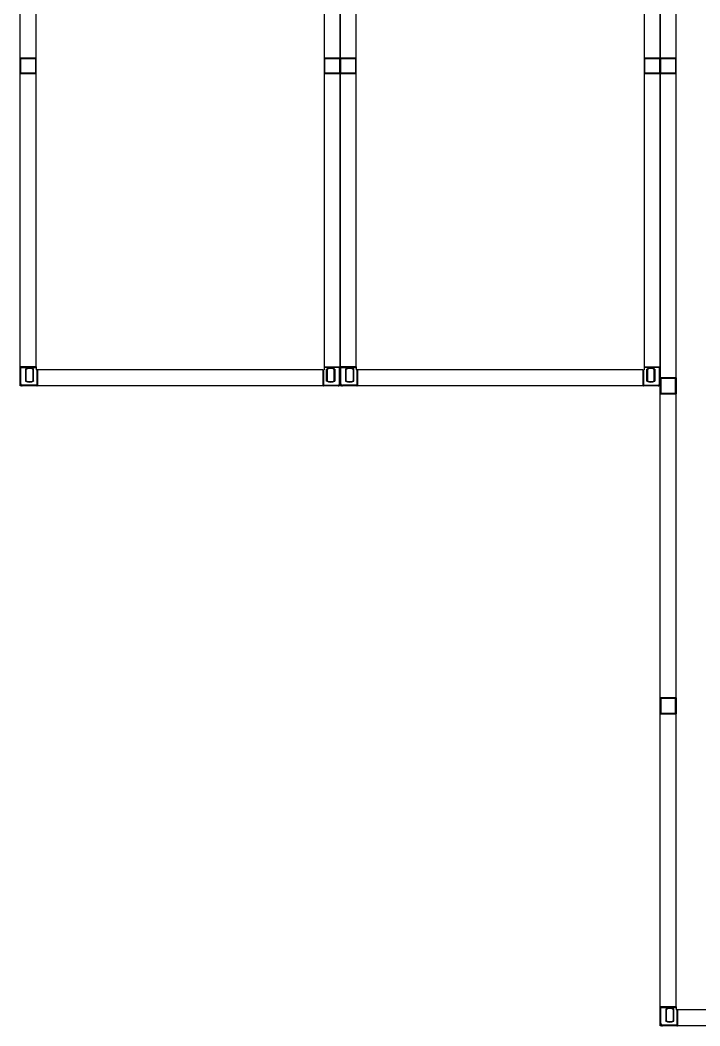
# Model space of a CAD drawing. Header units: millimetres. Extents: x -300 to 383236, y -195106 to -144646.
# Drawn here: x 377711 to 378093, y -151258 to -150692 of the extents above; entities that cross this region are included whole.
import ezdxf

# ---------------------------------------------------------------- set-up
doc = ezdxf.new("R2010")
doc.units = ezdxf.units.MM
doc.header["$LTSCALE"] = 60

# ---------------------------------------------------------------- blocks, each defined once
blk = doc.blocks.new('KEY PLAN_NEW')
at = {"color": 253}
for p, q in [((-1220.86, -1848.38), (-1220.86, -1495.5)), ((-1340.86, -1728.38), (-1340.86, -1615.5)), ((-1286.86, -1615.5), (-1286.86, -1728.38)), ((-1280.86, -1728.38), (-1280.86, -1615.5)), ((-1226.86, -1615.5), (-1226.86, -1728.38)), ((-1343.86, -1670.44), (-1340.86, -1670.44)), ((-1343.86, -1670.44), (-1343.86, -1673.44)), ((-1343.74, -1673.32), (-1343.74, -1670.56)), ((-1343.74, -1673.32), (-1343.74, -1670.56)), ((-1343.74, -1670.56), (-1340.98, -1670.56)), ((-1340.98, -1670.56), (-1340.98, -1673.32)), ((-1340.86, -1673.44), (-1340.86, -1670.44)), ((-1286.86, -1670.44), (-1283.86, -1670.44)), ((-1286.86, -1670.44), (-1286.86, -1673.44)), ((-1286.74, -1673.32), (-1286.74, -1670.56)), ((-1286.74, -1673.32), (-1286.74, -1670.56)), ((-1286.74, -1670.56), (-1283.98, -1670.56)), ((-1283.98, -1670.56), (-1283.98, -1673.32)), ((-1283.86, -1670.44), (-1283.86, -1673.44)), ((-1283.86, -1670.44), (-1280.86, -1670.44)), ((-1283.74, -1673.32), (-1283.74, -1670.56)), ((-1283.74, -1670.56), (-1280.98, -1670.56)), ((-1280.98, -1670.56), (-1280.98, -1673.32)), ((-1280.98, -1670.56), (-1280.98, -1673.32)), ((-1280.86, -1673.44), (-1280.86, -1670.44)), ((-1226.86, -1670.44), (-1226.86, -1673.44)), ((-1226.86, -1670.44), (-1223.86, -1670.44)), ((-1226.74, -1673.32), (-1226.74, -1670.56)), ((-1226.74, -1670.56), (-1223.98, -1670.56)), ((-1223.98, -1670.56), (-1223.98, -1673.32)), ((-1223.98, -1670.56), (-1223.98, -1673.32)), ((-1223.86, -1673.44), (-1223.86, -1670.44)), ((-1223.86, -1670.44), (-1223.86, -1673.44)), ((-1223.86, -1670.44), (-1220.86, -1670.44)), ((-1223.74, -1673.32), (-1223.74, -1670.56)), ((-1223.74, -1670.56), (-1220.98, -1670.56)), ((-1220.98, -1670.56), (-1220.98, -1673.32)), ((-1220.98, -1670.56), (-1220.98, -1673.32)), ((-1220.86, -1673.44), (-1220.86, -1670.44)), ((-1340.86, -1673.44), (-1343.86, -1673.44)), ((-1340.98, -1673.32), (-1343.74, -1673.32)), ((-1283.86, -1673.44), (-1286.86, -1673.44)), ((-1283.98, -1673.32), (-1286.74, -1673.32)), ((-1280.86, -1673.44), (-1283.86, -1673.44)), ((-1280.98, -1673.32), (-1283.74, -1673.32)), ((-1223.86, -1673.44), (-1226.86, -1673.44)), ((-1223.98, -1673.32), (-1226.74, -1673.32)), ((-1220.86, -1673.44), (-1223.86, -1673.44)), ((-1220.98, -1673.32), (-1223.74, -1673.32)), ((-1340.86, -1728.38), (-1340.86, -1728.94)), ((-1340.62, -1728.94), (-1340.86, -1728.94)), ((-1287.1, -1728.94), (-1340.62, -1728.94)), ((-1287.1, -1728.94), (-1286.86, -1728.94)), ((-1286.86, -1728.38), (-1286.86, -1728.94)), ((-1280.86, -1728.38), (-1280.86, -1728.94)), ((-1280.62, -1728.94), (-1280.86, -1728.94)), ((-1227.1, -1728.94), (-1280.62, -1728.94)), ((-1227.1, -1728.94), (-1226.86, -1728.94)), ((-1226.86, -1728.38), (-1226.86, -1728.94)), ((-1223.86, -1733.44), (-1223.86, -1730.44)), ((-1220.86, -1730.44), (-1223.86, -1730.44)), ((-1220.98, -1730.56), (-1223.74, -1730.56)), ((-1223.74, -1730.56), (-1223.74, -1733.32)), ((-1220.98, -1733.32), (-1220.98, -1730.56)), ((-1220.98, -1733.32), (-1220.98, -1730.56)), ((-1220.86, -1730.44), (-1220.86, -1733.44)), ((-1223.86, -1733.44), (-1220.86, -1733.44)), ((-1223.74, -1733.32), (-1220.98, -1733.32)), ((-1223.86, -1793.44), (-1223.86, -1790.44)), ((-1220.86, -1790.44), (-1223.86, -1790.44)), ((-1220.98, -1790.56), (-1223.74, -1790.56)), ((-1223.74, -1790.56), (-1223.74, -1793.32)), ((-1220.98, -1793.32), (-1220.98, -1790.56)), ((-1220.98, -1793.32), (-1220.98, -1790.56)), ((-1220.86, -1790.44), (-1220.86, -1793.44)), ((-1223.74, -1793.32), (-1220.98, -1793.32)), ((-1223.86, -1793.44), (-1220.86, -1793.44)), ((-1220.86, -1848.38), (-1220.86, -1848.94)), ((-1220.62, -1848.94), (-1220.86, -1848.94)), ((-1167.1, -1848.94), (-1220.62, -1848.94))]:
    blk.add_line(p, q, dxfattribs=at)
at = {"color": 253, "linetype": 'Continuous'}
for p, q in [((-1340.86, -1728.38), (-1343.86, -1728.38)), ((-1343.74, -1728.5), (-1343.86, -1728.5)), ((-1343.74, -1728.38), (-1343.74, -1728.5)), ((-1343.74, -1728.5), (-1340.86, -1728.5)), ((-1343.74, -1731.53), (-1343.74, -1728.5)), ((-1342.84, -1728.78), (-1342.84, -1731.04)), ((-1342.72, -1730.98), (-1342.72, -1728.85)), ((-1341.45, -1728.85), (-1341.45, -1730.98)), ((-1341.33, -1731.04), (-1341.33, -1728.78)), ((-1340.74, -1728.94), (-1340.74, -1731.82)), ((-1340.62, -1728.94), (-1340.62, -1731.94)), ((-1287.1, -1728.94), (-1287.1, -1731.94)), ((-1286.98, -1728.94), (-1286.98, -1731.82)), ((-1286.86, -1728.38), (-1283.86, -1728.38)), ((-1283.98, -1728.5), (-1286.86, -1728.5)), ((-1286.4, -1731.04), (-1286.4, -1728.78)), ((-1286.28, -1728.85), (-1286.28, -1730.98)), ((-1285.01, -1730.98), (-1285.01, -1728.85)), ((-1284.89, -1728.78), (-1284.89, -1731.04)), ((-1283.98, -1728.38), (-1283.98, -1728.5)), ((-1283.98, -1728.5), (-1283.86, -1728.5)), ((-1283.98, -1731.53), (-1283.98, -1728.5)), ((-1280.86, -1728.38), (-1283.86, -1728.38)), ((-1283.74, -1728.5), (-1283.86, -1728.5)), ((-1283.74, -1728.38), (-1283.74, -1728.5)), ((-1283.74, -1728.5), (-1280.86, -1728.5)), ((-1283.74, -1731.53), (-1283.74, -1728.5)), ((-1282.84, -1728.78), (-1282.84, -1731.04)), ((-1282.72, -1730.98), (-1282.72, -1728.85)), ((-1281.45, -1728.85), (-1281.45, -1730.98)), ((-1281.33, -1731.04), (-1281.33, -1728.78)), ((-1280.74, -1728.94), (-1280.74, -1731.82)), ((-1280.62, -1728.94), (-1280.62, -1731.94)), ((-1227.1, -1728.94), (-1227.1, -1731.94)), ((-1226.98, -1728.94), (-1226.98, -1731.82)), ((-1226.86, -1728.38), (-1223.86, -1728.38)), ((-1223.98, -1728.5), (-1226.86, -1728.5)), ((-1226.4, -1731.04), (-1226.4, -1728.78)), ((-1226.28, -1728.85), (-1226.28, -1730.98)), ((-1225.01, -1730.98), (-1225.01, -1728.85)), ((-1224.89, -1728.78), (-1224.89, -1731.04)), ((-1223.98, -1728.38), (-1223.98, -1728.5)), ((-1223.98, -1728.5), (-1223.86, -1728.5)), ((-1223.98, -1731.53), (-1223.98, -1728.5)), ((-1343.74, -1731.53), (-1343.86, -1731.53)), ((-1343.74, -1731.82), (-1343.74, -1731.82)), ((-1343.74, -1731.82), (-1343.74, -1731.82)), ((-1343.45, -1731.82), (-1343.45, -1731.94)), ((-1340.74, -1731.82), (-1343.45, -1731.82)), ((-1340.74, -1731.94), (-1340.74, -1731.82)), ((-1340.62, -1731.82), (-1340.74, -1731.82)), ((-1287.1, -1731.82), (-1286.98, -1731.82)), ((-1286.98, -1731.94), (-1286.98, -1731.82)), ((-1286.98, -1731.82), (-1284.27, -1731.82)), ((-1284.27, -1731.82), (-1284.27, -1731.94)), ((-1283.98, -1731.53), (-1283.86, -1731.53)), ((-1283.98, -1731.82), (-1283.98, -1731.82)), ((-1283.98, -1731.82), (-1283.98, -1731.82)), ((-1283.74, -1731.53), (-1283.86, -1731.53)), ((-1283.74, -1731.82), (-1283.74, -1731.82)), ((-1283.74, -1731.82), (-1283.74, -1731.82)), ((-1283.45, -1731.82), (-1283.45, -1731.94)), ((-1280.74, -1731.82), (-1283.45, -1731.82)), ((-1280.74, -1731.94), (-1280.74, -1731.82)), ((-1280.62, -1731.82), (-1280.74, -1731.82)), ((-1227.1, -1731.82), (-1226.98, -1731.82)), ((-1226.98, -1731.94), (-1226.98, -1731.82)), ((-1226.98, -1731.82), (-1224.27, -1731.82)), ((-1224.27, -1731.82), (-1224.27, -1731.94)), ((-1223.98, -1731.53), (-1223.86, -1731.53)), ((-1223.98, -1731.82), (-1223.98, -1731.82)), ((-1223.98, -1731.82), (-1223.98, -1731.82)), ((-1220.86, -1848.38), (-1223.86, -1848.38)), ((-1223.74, -1848.5), (-1223.86, -1848.5)), ((-1223.74, -1848.38), (-1223.74, -1848.5)), ((-1223.74, -1848.5), (-1220.86, -1848.5)), ((-1223.74, -1851.53), (-1223.74, -1848.5)), ((-1222.84, -1848.78), (-1222.84, -1851.04)), ((-1222.72, -1850.98), (-1222.72, -1848.85)), ((-1221.45, -1848.85), (-1221.45, -1850.98)), ((-1221.33, -1851.04), (-1221.33, -1848.78)), ((-1220.74, -1848.94), (-1220.74, -1851.82)), ((-1220.62, -1848.94), (-1220.62, -1851.94)), ((-1223.74, -1851.53), (-1223.86, -1851.53)), ((-1223.74, -1851.82), (-1223.74, -1851.82)), ((-1223.74, -1851.82), (-1223.74, -1851.82)), ((-1223.45, -1851.82), (-1223.45, -1851.94)), ((-1220.74, -1851.82), (-1223.45, -1851.82)), ((-1220.74, -1851.94), (-1220.74, -1851.82)), ((-1220.62, -1851.82), (-1220.74, -1851.82))]:
    blk.add_line(p, q, dxfattribs=at)
at = {"color": 253}
for points in [[(-1223.86, -1491.94), (-1163.86, -1491.94), (-1163.86, -1851.94), (-1223.86, -1851.94)], [(-1283.86, -1731.94), (-1343.86, -1731.94), (-1343.86, -1611.94), (-1283.86, -1611.94)], [(-1283.86, -1611.94), (-1223.86, -1611.94), (-1223.86, -1731.94), (-1283.86, -1731.94)]]:
    blk.add_lwpolyline(points, close=True, dxfattribs=at)
at = {"color": 253, "linetype": 'Continuous'}
for centre, radius, start, end in [((-1343.74, -1728.5), 0.12, 90, 180), ((-1342.08, -1729.91), 1.36, 56.2792, 123.7208), ((-1342.08, -1729.91), 1.24, 59.1964, 120.8036), ((-1285.64, -1729.91), 1.36, 56.2792, 123.7208), ((-1285.64, -1729.91), 1.24, 59.1964, 120.8036), ((-1283.98, -1728.5), 0.12, 0, 90), ((-1283.74, -1728.5), 0.12, 90, 180), ((-1282.08, -1729.91), 1.36, 56.2792, 123.7208), ((-1282.08, -1729.91), 1.24, 59.1964, 120.8036), ((-1225.64, -1729.91), 1.36, 56.2792, 123.7208), ((-1225.64, -1729.91), 1.24, 59.1964, 120.8036), ((-1223.98, -1728.5), 0.12, 0, 90), ((-1342.08, -1729.91), 1.36, 236.2792, 303.7208), ((-1342.08, -1729.91), 1.24, 239.1964, 300.8036), ((-1285.64, -1729.91), 1.36, 236.2792, 303.7208), ((-1285.64, -1729.91), 1.24, 239.1964, 300.8036), ((-1282.08, -1729.91), 1.36, 236.2792, 303.7208), ((-1282.08, -1729.91), 1.24, 239.1964, 300.8036), ((-1225.64, -1729.91), 1.36, 236.2792, 303.7208), ((-1225.64, -1729.91), 1.24, 239.1964, 300.8036), ((-1343.45, -1731.53), 0.41, 180, 270), ((-1343.45, -1731.53), 0.29, 180, 270), ((-1340.74, -1731.82), 0.12, 270, 0), ((-1286.98, -1731.82), 0.12, 180, 270), ((-1284.27, -1731.53), 0.41, 270, 0), ((-1284.27, -1731.53), 0.29, 270, 0), ((-1283.45, -1731.53), 0.41, 180, 270), ((-1283.45, -1731.53), 0.29, 180, 270), ((-1280.74, -1731.82), 0.12, 270, 0), ((-1226.98, -1731.82), 0.12, 180, 270), ((-1224.27, -1731.53), 0.41, 270, 0), ((-1224.27, -1731.53), 0.29, 270, 0), ((-1223.74, -1848.5), 0.12, 90, 180), ((-1222.08, -1849.91), 1.36, 56.2792, 123.7208), ((-1222.08, -1849.91), 1.24, 59.1964, 120.8036), ((-1223.45, -1851.53), 0.41, 180, 270), ((-1223.45, -1851.53), 0.29, 180, 270), ((-1222.08, -1849.91), 1.36, 236.2792, 303.7208), ((-1222.08, -1849.91), 1.24, 239.1964, 300.8036), ((-1220.74, -1851.82), 0.12, 270, 0)]:
    blk.add_arc(centre, radius, start, end, dxfattribs=at)
for points, knots in [([(-1342.84, -1728.78), (-1342.84, -1728.78, 46), (-1342.84, -1728.78, 46), (-1342.83, -1728.78, 46), (-1342.83, -1728.78, 46), (-1342.83, -1728.78, 46), (-1342.83, -1728.79, 46), (-1342.83, -1728.79, 46), (-1342.82, -1728.79, 46), (-1342.82, -1728.79, 46), (-1342.81, -1728.8, 46), (-1342.81, -1728.8, 46), (-1342.8, -1728.8, 46), (-1342.8, -1728.8, 46), (-1342.8, -1728.8, 46), (-1342.8, -1728.8, 46), (-1342.79, -1728.81, 46), (-1342.79, -1728.81, 46), (-1342.79, -1728.81, 46), (-1342.79, -1728.81, 46), (-1342.78, -1728.81, 46), (-1342.78, -1728.82, 46), (-1342.77, -1728.82, 46), (-1342.77, -1728.82, 46), (-1342.76, -1728.82, 46), (-1342.76, -1728.82, 46), (-1342.76, -1728.82, 46), (-1342.76, -1728.82, 46), (-1342.76, -1728.83, 46), (-1342.76, -1728.83, 46), (-1342.75, -1728.83, 46), (-1342.75, -1728.83, 46), (-1342.74, -1728.83, 46), (-1342.74, -1728.83, 46), (-1342.74, -1728.84, 46), (-1342.74, -1728.84, 46), (-1342.74, -1728.84, 46), (-1342.74, -1728.84, 46), (-1342.73, -1728.84, 46), (-1342.73, -1728.84, 46), (-1342.73, -1728.84, 46), (-1342.73, -1728.84, 46), (-1342.73, -1728.84, 46), (-1342.72, -1728.84, 46), (-1342.72, -1728.85, 46), (-1342.72, -1728.85, 46), (-1342.72, -1728.85, 46), (-1342.72, -1728.85, 46), (-1342.72, -1728.85, 46), (-1342.72, -1728.85, 46), (-1342.72, -1728.85, 46), (-1342.72, -1728.85, 46), (-1342.72, -1728.85, 46), (-1342.72, -1728.85, 46)], [0, 0, 0, 0, 0.00782, 0.00782, 0.015639, 0.031279, 0.031279, 0.062557, 0.062557, 0.125114, 0.125114, 0.187671, 0.187671, 0.21895, 0.21895, 0.234589, 0.234589, 0.250228, 0.250228, 0.312785, 0.312785, 0.375342, 0.375342, 0.437899, 0.437899, 0.453538, 0.453538, 0.469178, 0.469178, 0.500456, 0.500456, 0.563013, 0.563013, 0.62557, 0.62557, 0.641209, 0.641209, 0.656849, 0.656849, 0.688127, 0.688127, 0.750684, 0.750684, 0.813241, 0.813241, 0.828881, 0.828881, 0.84452, 0.84452, 0.875798, 0.875798, 0.938355, 1, 1, 1, 1]), ([(-1341.45, -1728.85), (-1341.45, -1728.85, 46), (-1341.45, -1728.85, 46), (-1341.45, -1728.85, 46), (-1341.44, -1728.85, 46), (-1341.44, -1728.85, 46), (-1341.44, -1728.85, 46), (-1341.44, -1728.85, 46), (-1341.44, -1728.85, 46), (-1341.44, -1728.85, 46), (-1341.44, -1728.84, 46), (-1341.44, -1728.84, 46), (-1341.43, -1728.84, 46), (-1341.43, -1728.84, 46), (-1341.43, -1728.84, 46), (-1341.43, -1728.84, 46), (-1341.43, -1728.84, 46), (-1341.43, -1728.84, 46), (-1341.43, -1728.84, 46), (-1341.43, -1728.84, 46), (-1341.42, -1728.83, 46), (-1341.42, -1728.83, 46), (-1341.41, -1728.83, 46), (-1341.41, -1728.83, 46), (-1341.41, -1728.83, 46), (-1341.41, -1728.83, 46), (-1341.4, -1728.82, 46), (-1341.4, -1728.82, 46), (-1341.4, -1728.82, 46), (-1341.4, -1728.82, 46), (-1341.4, -1728.82, 46), (-1341.39, -1728.82, 46), (-1341.39, -1728.82, 46), (-1341.38, -1728.81, 46), (-1341.38, -1728.81, 46), (-1341.37, -1728.81, 46), (-1341.37, -1728.81, 46), (-1341.37, -1728.81, 46), (-1341.37, -1728.8, 46), (-1341.37, -1728.8, 46), (-1341.36, -1728.8, 46), (-1341.36, -1728.8, 46), (-1341.36, -1728.8, 46), (-1341.35, -1728.8, 46), (-1341.35, -1728.79, 46), (-1341.34, -1728.79, 46), (-1341.34, -1728.79, 46), (-1341.33, -1728.79, 46), (-1341.33, -1728.78, 46), (-1341.33, -1728.78, 46), (-1341.33, -1728.78, 46), (-1341.33, -1728.78, 46), (-1341.33, -1728.78, 46), (-1341.33, -1728.78, 46)], [0, 0, 0, 0, 0.06206, 0.12459, 0.12459, 0.155854, 0.155854, 0.171487, 0.171487, 0.187119, 0.187119, 0.249648, 0.249648, 0.312178, 0.312178, 0.343442, 0.343442, 0.359075, 0.359075, 0.374707, 0.374707, 0.437236, 0.437236, 0.499766, 0.499766, 0.53103, 0.53103, 0.546663, 0.546663, 0.562295, 0.562295, 0.624824, 0.624824, 0.687353, 0.687353, 0.749883, 0.749883, 0.765515, 0.765515, 0.781147, 0.781147, 0.812412, 0.812412, 0.874941, 0.874941, 0.937471, 0.937471, 0.968735, 0.968735, 0.984368, 0.992184, 0.992184, 1, 1, 1, 1]), ([(-1286.28, -1728.85), (-1286.28, -1728.85, 46), (-1286.28, -1728.85, 46), (-1286.28, -1728.85, 46), (-1286.28, -1728.85, 46), (-1286.28, -1728.85, 46), (-1286.28, -1728.85, 46), (-1286.28, -1728.85, 46), (-1286.28, -1728.85, 46), (-1286.28, -1728.85, 46), (-1286.28, -1728.84, 46), (-1286.29, -1728.84, 46), (-1286.29, -1728.84, 46), (-1286.29, -1728.84, 46), (-1286.29, -1728.84, 46), (-1286.29, -1728.84, 46), (-1286.3, -1728.84, 46), (-1286.3, -1728.84, 46), (-1286.3, -1728.84, 46), (-1286.3, -1728.84, 46), (-1286.3, -1728.83, 46), (-1286.3, -1728.83, 46), (-1286.31, -1728.83, 46), (-1286.31, -1728.83, 46), (-1286.32, -1728.83, 46), (-1286.32, -1728.83, 46), (-1286.32, -1728.82, 46), (-1286.32, -1728.82, 46), (-1286.32, -1728.82, 46), (-1286.32, -1728.82, 46), (-1286.33, -1728.82, 46), (-1286.33, -1728.82, 46), (-1286.34, -1728.82, 46), (-1286.34, -1728.81, 46), (-1286.35, -1728.81, 46), (-1286.35, -1728.81, 46), (-1286.35, -1728.81, 46), (-1286.35, -1728.81, 46), (-1286.36, -1728.8, 46), (-1286.36, -1728.8, 46), (-1286.36, -1728.8, 46), (-1286.36, -1728.8, 46), (-1286.37, -1728.8, 46), (-1286.37, -1728.8, 46), (-1286.38, -1728.79, 46), (-1286.38, -1728.79, 46), (-1286.39, -1728.79, 46), (-1286.39, -1728.79, 46), (-1286.39, -1728.78, 46), (-1286.39, -1728.78, 46), (-1286.39, -1728.78, 46), (-1286.4, -1728.78, 46), (-1286.4, -1728.78, 46), (-1286.4, -1728.78, 46)], [0, 0, 0, 0, 0.06206, 0.12459, 0.12459, 0.155854, 0.155854, 0.171487, 0.171487, 0.187119, 0.187119, 0.249648, 0.249648, 0.312178, 0.312178, 0.343442, 0.343442, 0.359075, 0.359075, 0.374707, 0.374707, 0.437236, 0.437236, 0.499766, 0.499766, 0.53103, 0.53103, 0.546663, 0.546663, 0.562295, 0.562295, 0.624824, 0.624824, 0.687353, 0.687353, 0.749883, 0.749883, 0.765515, 0.765515, 0.781147, 0.781147, 0.812412, 0.812412, 0.874941, 0.874941, 0.937471, 0.937471, 0.968735, 0.968735, 0.984368, 0.992184, 0.992184, 1, 1, 1, 1]), ([(-1284.89, -1728.78), (-1284.89, -1728.78, 46), (-1284.89, -1728.78, 46), (-1284.89, -1728.78, 46), (-1284.89, -1728.78, 46), (-1284.89, -1728.78, 46), (-1284.89, -1728.79, 46), (-1284.9, -1728.79, 46), (-1284.9, -1728.79, 46), (-1284.91, -1728.79, 46), (-1284.91, -1728.8, 46), (-1284.92, -1728.8, 46), (-1284.92, -1728.8, 46), (-1284.92, -1728.8, 46), (-1284.93, -1728.8, 46), (-1284.93, -1728.8, 46), (-1284.93, -1728.81, 46), (-1284.93, -1728.81, 46), (-1284.93, -1728.81, 46), (-1284.94, -1728.81, 46), (-1284.94, -1728.81, 46), (-1284.95, -1728.82, 46), (-1284.95, -1728.82, 46), (-1284.96, -1728.82, 46), (-1284.96, -1728.82, 46), (-1284.96, -1728.82, 46), (-1284.96, -1728.82, 46), (-1284.96, -1728.82, 46), (-1284.97, -1728.83, 46), (-1284.97, -1728.83, 46), (-1284.97, -1728.83, 46), (-1284.97, -1728.83, 46), (-1284.98, -1728.83, 46), (-1284.98, -1728.83, 46), (-1284.99, -1728.84, 46), (-1284.99, -1728.84, 46), (-1284.99, -1728.84, 46), (-1284.99, -1728.84, 46), (-1284.99, -1728.84, 46), (-1284.99, -1728.84, 46), (-1284.99, -1728.84, 46), (-1284.99, -1728.84, 46), (-1285, -1728.84, 46), (-1285, -1728.84, 46), (-1285, -1728.85, 46), (-1285, -1728.85, 46), (-1285, -1728.85, 46), (-1285, -1728.85, 46), (-1285, -1728.85, 46), (-1285, -1728.85, 46), (-1285.01, -1728.85, 46), (-1285.01, -1728.85, 46), (-1285.01, -1728.85, 46), (-1285.01, -1728.85, 46)], [0, 0, 0, 0, 0.00782, 0.00782, 0.015639, 0.031279, 0.031279, 0.062557, 0.062557, 0.125114, 0.125114, 0.187671, 0.187671, 0.21895, 0.21895, 0.234589, 0.234589, 0.250228, 0.250228, 0.312785, 0.312785, 0.375342, 0.375342, 0.437899, 0.437899, 0.453538, 0.453538, 0.469178, 0.469178, 0.500456, 0.500456, 0.563013, 0.563013, 0.62557, 0.62557, 0.641209, 0.641209, 0.656849, 0.656849, 0.688127, 0.688127, 0.750684, 0.750684, 0.813241, 0.813241, 0.828881, 0.828881, 0.84452, 0.84452, 0.875798, 0.875798, 0.938355, 1, 1, 1, 1]), ([(-1282.84, -1728.78), (-1282.84, -1728.78, 46), (-1282.84, -1728.78, 46), (-1282.83, -1728.78, 46), (-1282.83, -1728.78, 46), (-1282.83, -1728.78, 46), (-1282.83, -1728.79, 46), (-1282.83, -1728.79, 46), (-1282.82, -1728.79, 46), (-1282.82, -1728.79, 46), (-1282.81, -1728.8, 46), (-1282.81, -1728.8, 46), (-1282.8, -1728.8, 46), (-1282.8, -1728.8, 46), (-1282.8, -1728.8, 46), (-1282.8, -1728.8, 46), (-1282.79, -1728.81, 46), (-1282.79, -1728.81, 46), (-1282.79, -1728.81, 46), (-1282.79, -1728.81, 46), (-1282.78, -1728.81, 46), (-1282.78, -1728.82, 46), (-1282.77, -1728.82, 46), (-1282.77, -1728.82, 46), (-1282.76, -1728.82, 46), (-1282.76, -1728.82, 46), (-1282.76, -1728.82, 46), (-1282.76, -1728.82, 46), (-1282.76, -1728.83, 46), (-1282.76, -1728.83, 46), (-1282.75, -1728.83, 46), (-1282.75, -1728.83, 46), (-1282.74, -1728.83, 46), (-1282.74, -1728.83, 46), (-1282.74, -1728.84, 46), (-1282.74, -1728.84, 46), (-1282.74, -1728.84, 46), (-1282.74, -1728.84, 46), (-1282.73, -1728.84, 46), (-1282.73, -1728.84, 46), (-1282.73, -1728.84, 46), (-1282.73, -1728.84, 46), (-1282.73, -1728.84, 46), (-1282.72, -1728.84, 46), (-1282.72, -1728.85, 46), (-1282.72, -1728.85, 46), (-1282.72, -1728.85, 46), (-1282.72, -1728.85, 46), (-1282.72, -1728.85, 46), (-1282.72, -1728.85, 46), (-1282.72, -1728.85, 46), (-1282.72, -1728.85, 46), (-1282.72, -1728.85, 46), (-1282.72, -1728.85, 46)], [0, 0, 0, 0, 0.00782, 0.00782, 0.015639, 0.031279, 0.031279, 0.062557, 0.062557, 0.125114, 0.125114, 0.187671, 0.187671, 0.21895, 0.21895, 0.234589, 0.234589, 0.250228, 0.250228, 0.312785, 0.312785, 0.375342, 0.375342, 0.437899, 0.437899, 0.453538, 0.453538, 0.469178, 0.469178, 0.500456, 0.500456, 0.563013, 0.563013, 0.62557, 0.62557, 0.641209, 0.641209, 0.656849, 0.656849, 0.688127, 0.688127, 0.750684, 0.750684, 0.813241, 0.813241, 0.828881, 0.828881, 0.84452, 0.84452, 0.875798, 0.875798, 0.938355, 1, 1, 1, 1]), ([(-1281.45, -1728.85), (-1281.45, -1728.85, 46), (-1281.45, -1728.85, 46), (-1281.45, -1728.85, 46), (-1281.44, -1728.85, 46), (-1281.44, -1728.85, 46), (-1281.44, -1728.85, 46), (-1281.44, -1728.85, 46), (-1281.44, -1728.85, 46), (-1281.44, -1728.85, 46), (-1281.44, -1728.84, 46), (-1281.44, -1728.84, 46), (-1281.43, -1728.84, 46), (-1281.43, -1728.84, 46), (-1281.43, -1728.84, 46), (-1281.43, -1728.84, 46), (-1281.43, -1728.84, 46), (-1281.43, -1728.84, 46), (-1281.43, -1728.84, 46), (-1281.43, -1728.84, 46), (-1281.42, -1728.83, 46), (-1281.42, -1728.83, 46), (-1281.41, -1728.83, 46), (-1281.41, -1728.83, 46), (-1281.41, -1728.83, 46), (-1281.41, -1728.83, 46), (-1281.4, -1728.82, 46), (-1281.4, -1728.82, 46), (-1281.4, -1728.82, 46), (-1281.4, -1728.82, 46), (-1281.4, -1728.82, 46), (-1281.39, -1728.82, 46), (-1281.39, -1728.82, 46), (-1281.38, -1728.81, 46), (-1281.38, -1728.81, 46), (-1281.37, -1728.81, 46), (-1281.37, -1728.81, 46), (-1281.37, -1728.81, 46), (-1281.37, -1728.8, 46), (-1281.37, -1728.8, 46), (-1281.36, -1728.8, 46), (-1281.36, -1728.8, 46), (-1281.36, -1728.8, 46), (-1281.35, -1728.8, 46), (-1281.35, -1728.79, 46), (-1281.34, -1728.79, 46), (-1281.34, -1728.79, 46), (-1281.33, -1728.79, 46), (-1281.33, -1728.78, 46), (-1281.33, -1728.78, 46), (-1281.33, -1728.78, 46), (-1281.33, -1728.78, 46), (-1281.33, -1728.78, 46), (-1281.33, -1728.78, 46)], [0, 0, 0, 0, 0.06206, 0.12459, 0.12459, 0.155854, 0.155854, 0.171487, 0.171487, 0.187119, 0.187119, 0.249648, 0.249648, 0.312178, 0.312178, 0.343442, 0.343442, 0.359075, 0.359075, 0.374707, 0.374707, 0.437236, 0.437236, 0.499766, 0.499766, 0.53103, 0.53103, 0.546663, 0.546663, 0.562295, 0.562295, 0.624824, 0.624824, 0.687353, 0.687353, 0.749883, 0.749883, 0.765515, 0.765515, 0.781147, 0.781147, 0.812412, 0.812412, 0.874941, 0.874941, 0.937471, 0.937471, 0.968735, 0.968735, 0.984368, 0.992184, 0.992184, 1, 1, 1, 1]), ([(-1226.28, -1728.85), (-1226.28, -1728.85, 46), (-1226.28, -1728.85, 46), (-1226.28, -1728.85, 46), (-1226.28, -1728.85, 46), (-1226.28, -1728.85, 46), (-1226.28, -1728.85, 46), (-1226.28, -1728.85, 46), (-1226.28, -1728.85, 46), (-1226.28, -1728.85, 46), (-1226.28, -1728.84, 46), (-1226.29, -1728.84, 46), (-1226.29, -1728.84, 46), (-1226.29, -1728.84, 46), (-1226.29, -1728.84, 46), (-1226.29, -1728.84, 46), (-1226.3, -1728.84, 46), (-1226.3, -1728.84, 46), (-1226.3, -1728.84, 46), (-1226.3, -1728.84, 46), (-1226.3, -1728.83, 46), (-1226.3, -1728.83, 46), (-1226.31, -1728.83, 46), (-1226.31, -1728.83, 46), (-1226.32, -1728.83, 46), (-1226.32, -1728.83, 46), (-1226.32, -1728.82, 46), (-1226.32, -1728.82, 46), (-1226.32, -1728.82, 46), (-1226.32, -1728.82, 46), (-1226.33, -1728.82, 46), (-1226.33, -1728.82, 46), (-1226.34, -1728.82, 46), (-1226.34, -1728.81, 46), (-1226.35, -1728.81, 46), (-1226.35, -1728.81, 46), (-1226.35, -1728.81, 46), (-1226.35, -1728.81, 46), (-1226.36, -1728.8, 46), (-1226.36, -1728.8, 46), (-1226.36, -1728.8, 46), (-1226.36, -1728.8, 46), (-1226.37, -1728.8, 46), (-1226.37, -1728.8, 46), (-1226.38, -1728.79, 46), (-1226.38, -1728.79, 46), (-1226.39, -1728.79, 46), (-1226.39, -1728.79, 46), (-1226.39, -1728.78, 46), (-1226.39, -1728.78, 46), (-1226.39, -1728.78, 46), (-1226.4, -1728.78, 46), (-1226.4, -1728.78, 46), (-1226.4, -1728.78, 46)], [0, 0, 0, 0, 0.06206, 0.12459, 0.12459, 0.155854, 0.155854, 0.171487, 0.171487, 0.187119, 0.187119, 0.249648, 0.249648, 0.312178, 0.312178, 0.343442, 0.343442, 0.359075, 0.359075, 0.374707, 0.374707, 0.437236, 0.437236, 0.499766, 0.499766, 0.53103, 0.53103, 0.546663, 0.546663, 0.562295, 0.562295, 0.624824, 0.624824, 0.687353, 0.687353, 0.749883, 0.749883, 0.765515, 0.765515, 0.781147, 0.781147, 0.812412, 0.812412, 0.874941, 0.874941, 0.937471, 0.937471, 0.968735, 0.968735, 0.984368, 0.992184, 0.992184, 1, 1, 1, 1]), ([(-1224.89, -1728.78), (-1224.89, -1728.78, 46), (-1224.89, -1728.78, 46), (-1224.89, -1728.78, 46), (-1224.89, -1728.78, 46), (-1224.89, -1728.78, 46), (-1224.89, -1728.79, 46), (-1224.9, -1728.79, 46), (-1224.9, -1728.79, 46), (-1224.91, -1728.79, 46), (-1224.91, -1728.8, 46), (-1224.92, -1728.8, 46), (-1224.92, -1728.8, 46), (-1224.92, -1728.8, 46), (-1224.93, -1728.8, 46), (-1224.93, -1728.8, 46), (-1224.93, -1728.81, 46), (-1224.93, -1728.81, 46), (-1224.93, -1728.81, 46), (-1224.94, -1728.81, 46), (-1224.94, -1728.81, 46), (-1224.95, -1728.82, 46), (-1224.95, -1728.82, 46), (-1224.96, -1728.82, 46), (-1224.96, -1728.82, 46), (-1224.96, -1728.82, 46), (-1224.96, -1728.82, 46), (-1224.96, -1728.82, 46), (-1224.97, -1728.83, 46), (-1224.97, -1728.83, 46), (-1224.97, -1728.83, 46), (-1224.97, -1728.83, 46), (-1224.98, -1728.83, 46), (-1224.98, -1728.83, 46), (-1224.99, -1728.84, 46), (-1224.99, -1728.84, 46), (-1224.99, -1728.84, 46), (-1224.99, -1728.84, 46), (-1224.99, -1728.84, 46), (-1224.99, -1728.84, 46), (-1224.99, -1728.84, 46), (-1224.99, -1728.84, 46), (-1225, -1728.84, 46), (-1225, -1728.84, 46), (-1225, -1728.85, 46), (-1225, -1728.85, 46), (-1225, -1728.85, 46), (-1225, -1728.85, 46), (-1225, -1728.85, 46), (-1225, -1728.85, 46), (-1225.01, -1728.85, 46), (-1225.01, -1728.85, 46), (-1225.01, -1728.85, 46), (-1225.01, -1728.85, 46)], [0, 0, 0, 0, 0.00782, 0.00782, 0.015639, 0.031279, 0.031279, 0.062557, 0.062557, 0.125114, 0.125114, 0.187671, 0.187671, 0.21895, 0.21895, 0.234589, 0.234589, 0.250228, 0.250228, 0.312785, 0.312785, 0.375342, 0.375342, 0.437899, 0.437899, 0.453538, 0.453538, 0.469178, 0.469178, 0.500456, 0.500456, 0.563013, 0.563013, 0.62557, 0.62557, 0.641209, 0.641209, 0.656849, 0.656849, 0.688127, 0.688127, 0.750684, 0.750684, 0.813241, 0.813241, 0.828881, 0.828881, 0.84452, 0.84452, 0.875798, 0.875798, 0.938355, 1, 1, 1, 1]), ([(-1342.84, -1731.04), (-1342.84, -1731.04, 46), (-1342.84, -1731.04, 46), (-1342.83, -1731.04, 46), (-1342.83, -1731.04, 46), (-1342.83, -1731.04, 46), (-1342.83, -1731.04, 46), (-1342.83, -1731.04, 46), (-1342.82, -1731.04, 46), (-1342.82, -1731.03, 46), (-1342.81, -1731.03, 46), (-1342.81, -1731.03, 46), (-1342.8, -1731.03, 46), (-1342.8, -1731.03, 46), (-1342.8, -1731.02, 46), (-1342.8, -1731.02, 46), (-1342.79, -1731.02, 46), (-1342.79, -1731.02, 46), (-1342.79, -1731.02, 46), (-1342.79, -1731.02, 46), (-1342.78, -1731.01, 46), (-1342.78, -1731.01, 46), (-1342.77, -1731.01, 46), (-1342.77, -1731.01, 46), (-1342.76, -1731, 46), (-1342.76, -1731, 46), (-1342.76, -1731, 46), (-1342.76, -1731, 46), (-1342.76, -1731, 46), (-1342.76, -1731, 46), (-1342.75, -1731, 46), (-1342.75, -1731, 46), (-1342.74, -1730.99, 46), (-1342.74, -1730.99, 46), (-1342.74, -1730.99, 46), (-1342.74, -1730.99, 46), (-1342.74, -1730.99, 46), (-1342.74, -1730.99, 46), (-1342.73, -1730.99, 46), (-1342.73, -1730.99, 46), (-1342.73, -1730.99, 46), (-1342.73, -1730.99, 46), (-1342.73, -1730.98, 46), (-1342.72, -1730.98, 46), (-1342.72, -1730.98, 46), (-1342.72, -1730.98, 46), (-1342.72, -1730.98, 46), (-1342.72, -1730.98, 46), (-1342.72, -1730.98, 46), (-1342.72, -1730.98, 46), (-1342.72, -1730.98, 46), (-1342.72, -1730.98, 46), (-1342.72, -1730.98, 46), (-1342.72, -1730.98, 46)], [0, 0, 0, 0, 0.00782, 0.00782, 0.015639, 0.031279, 0.031279, 0.062557, 0.062557, 0.125114, 0.125114, 0.187671, 0.187671, 0.21895, 0.21895, 0.234589, 0.234589, 0.250228, 0.250228, 0.312785, 0.312785, 0.375342, 0.375342, 0.437899, 0.437899, 0.453538, 0.453538, 0.469178, 0.469178, 0.500456, 0.500456, 0.563013, 0.563013, 0.62557, 0.62557, 0.641209, 0.641209, 0.656849, 0.656849, 0.688127, 0.688127, 0.750684, 0.750684, 0.813241, 0.813241, 0.828881, 0.828881, 0.84452, 0.84452, 0.875798, 0.875798, 0.938355, 1, 1, 1, 1]), ([(-1341.45, -1730.98), (-1341.45, -1730.98, 46), (-1341.45, -1730.98, 46), (-1341.45, -1730.98, 46), (-1341.44, -1730.98, 46), (-1341.44, -1730.98, 46), (-1341.44, -1730.98, 46), (-1341.44, -1730.98, 46), (-1341.44, -1730.98, 46), (-1341.44, -1730.98, 46), (-1341.44, -1730.98, 46), (-1341.44, -1730.98, 46), (-1341.43, -1730.99, 46), (-1341.43, -1730.99, 46), (-1341.43, -1730.99, 46), (-1341.43, -1730.99, 46), (-1341.43, -1730.99, 46), (-1341.43, -1730.99, 46), (-1341.43, -1730.99, 46), (-1341.43, -1730.99, 46), (-1341.42, -1730.99, 46), (-1341.42, -1730.99, 46), (-1341.41, -1731, 46), (-1341.41, -1731, 46), (-1341.41, -1731, 46), (-1341.41, -1731, 46), (-1341.4, -1731, 46), (-1341.4, -1731, 46), (-1341.4, -1731, 46), (-1341.4, -1731, 46), (-1341.4, -1731.01, 46), (-1341.39, -1731.01, 46), (-1341.39, -1731.01, 46), (-1341.38, -1731.01, 46), (-1341.38, -1731.02, 46), (-1341.37, -1731.02, 46), (-1341.37, -1731.02, 46), (-1341.37, -1731.02, 46), (-1341.37, -1731.02, 46), (-1341.37, -1731.02, 46), (-1341.36, -1731.03, 46), (-1341.36, -1731.03, 46), (-1341.36, -1731.03, 46), (-1341.35, -1731.03, 46), (-1341.35, -1731.03, 46), (-1341.34, -1731.04, 46), (-1341.34, -1731.04, 46), (-1341.33, -1731.04, 46), (-1341.33, -1731.04, 46), (-1341.33, -1731.04, 46), (-1341.33, -1731.04, 46), (-1341.33, -1731.04, 46), (-1341.33, -1731.04, 46), (-1341.33, -1731.04, 46)], [0, 0, 0, 0, 0.06206, 0.12459, 0.12459, 0.155854, 0.155854, 0.171487, 0.171487, 0.187119, 0.187119, 0.249648, 0.249648, 0.312178, 0.312178, 0.343442, 0.343442, 0.359075, 0.359075, 0.374707, 0.374707, 0.437236, 0.437236, 0.499766, 0.499766, 0.53103, 0.53103, 0.546663, 0.546663, 0.562295, 0.562295, 0.624824, 0.624824, 0.687353, 0.687353, 0.749883, 0.749883, 0.765515, 0.765515, 0.781147, 0.781147, 0.812412, 0.812412, 0.874941, 0.874941, 0.937471, 0.937471, 0.968735, 0.968735, 0.984368, 0.992184, 0.992184, 1, 1, 1, 1]), ([(-1286.28, -1730.98), (-1286.28, -1730.98, 46), (-1286.28, -1730.98, 46), (-1286.28, -1730.98, 46), (-1286.28, -1730.98, 46), (-1286.28, -1730.98, 46), (-1286.28, -1730.98, 46), (-1286.28, -1730.98, 46), (-1286.28, -1730.98, 46), (-1286.28, -1730.98, 46), (-1286.28, -1730.98, 46), (-1286.29, -1730.98, 46), (-1286.29, -1730.99, 46), (-1286.29, -1730.99, 46), (-1286.29, -1730.99, 46), (-1286.29, -1730.99, 46), (-1286.3, -1730.99, 46), (-1286.3, -1730.99, 46), (-1286.3, -1730.99, 46), (-1286.3, -1730.99, 46), (-1286.3, -1730.99, 46), (-1286.3, -1730.99, 46), (-1286.31, -1731, 46), (-1286.31, -1731, 46), (-1286.32, -1731, 46), (-1286.32, -1731, 46), (-1286.32, -1731, 46), (-1286.32, -1731, 46), (-1286.32, -1731, 46), (-1286.32, -1731, 46), (-1286.33, -1731.01, 46), (-1286.33, -1731.01, 46), (-1286.34, -1731.01, 46), (-1286.34, -1731.01, 46), (-1286.35, -1731.02, 46), (-1286.35, -1731.02, 46), (-1286.35, -1731.02, 46), (-1286.35, -1731.02, 46), (-1286.36, -1731.02, 46), (-1286.36, -1731.02, 46), (-1286.36, -1731.03, 46), (-1286.36, -1731.03, 46), (-1286.37, -1731.03, 46), (-1286.37, -1731.03, 46), (-1286.38, -1731.03, 46), (-1286.38, -1731.04, 46), (-1286.39, -1731.04, 46), (-1286.39, -1731.04, 46), (-1286.39, -1731.04, 46), (-1286.39, -1731.04, 46), (-1286.39, -1731.04, 46), (-1286.4, -1731.04, 46), (-1286.4, -1731.04, 46), (-1286.4, -1731.04, 46)], [0, 0, 0, 0, 0.06206, 0.12459, 0.12459, 0.155854, 0.155854, 0.171487, 0.171487, 0.187119, 0.187119, 0.249648, 0.249648, 0.312178, 0.312178, 0.343442, 0.343442, 0.359075, 0.359075, 0.374707, 0.374707, 0.437236, 0.437236, 0.499766, 0.499766, 0.53103, 0.53103, 0.546663, 0.546663, 0.562295, 0.562295, 0.624824, 0.624824, 0.687353, 0.687353, 0.749883, 0.749883, 0.765515, 0.765515, 0.781147, 0.781147, 0.812412, 0.812412, 0.874941, 0.874941, 0.937471, 0.937471, 0.968735, 0.968735, 0.984368, 0.992184, 0.992184, 1, 1, 1, 1]), ([(-1284.89, -1731.04), (-1284.89, -1731.04, 46), (-1284.89, -1731.04, 46), (-1284.89, -1731.04, 46), (-1284.89, -1731.04, 46), (-1284.89, -1731.04, 46), (-1284.89, -1731.04, 46), (-1284.9, -1731.04, 46), (-1284.9, -1731.04, 46), (-1284.91, -1731.03, 46), (-1284.91, -1731.03, 46), (-1284.92, -1731.03, 46), (-1284.92, -1731.03, 46), (-1284.92, -1731.03, 46), (-1284.93, -1731.02, 46), (-1284.93, -1731.02, 46), (-1284.93, -1731.02, 46), (-1284.93, -1731.02, 46), (-1284.93, -1731.02, 46), (-1284.94, -1731.02, 46), (-1284.94, -1731.01, 46), (-1284.95, -1731.01, 46), (-1284.95, -1731.01, 46), (-1284.96, -1731.01, 46), (-1284.96, -1731, 46), (-1284.96, -1731, 46), (-1284.96, -1731, 46), (-1284.96, -1731, 46), (-1284.97, -1731, 46), (-1284.97, -1731, 46), (-1284.97, -1731, 46), (-1284.97, -1731, 46), (-1284.98, -1730.99, 46), (-1284.98, -1730.99, 46), (-1284.99, -1730.99, 46), (-1284.99, -1730.99, 46), (-1284.99, -1730.99, 46), (-1284.99, -1730.99, 46), (-1284.99, -1730.99, 46), (-1284.99, -1730.99, 46), (-1284.99, -1730.99, 46), (-1284.99, -1730.99, 46), (-1285, -1730.98, 46), (-1285, -1730.98, 46), (-1285, -1730.98, 46), (-1285, -1730.98, 46), (-1285, -1730.98, 46), (-1285, -1730.98, 46), (-1285, -1730.98, 46), (-1285, -1730.98, 46), (-1285.01, -1730.98, 46), (-1285.01, -1730.98, 46), (-1285.01, -1730.98, 46), (-1285.01, -1730.98, 46)], [0, 0, 0, 0, 0.00782, 0.00782, 0.015639, 0.031279, 0.031279, 0.062557, 0.062557, 0.125114, 0.125114, 0.187671, 0.187671, 0.21895, 0.21895, 0.234589, 0.234589, 0.250228, 0.250228, 0.312785, 0.312785, 0.375342, 0.375342, 0.437899, 0.437899, 0.453538, 0.453538, 0.469178, 0.469178, 0.500456, 0.500456, 0.563013, 0.563013, 0.62557, 0.62557, 0.641209, 0.641209, 0.656849, 0.656849, 0.688127, 0.688127, 0.750684, 0.750684, 0.813241, 0.813241, 0.828881, 0.828881, 0.84452, 0.84452, 0.875798, 0.875798, 0.938355, 1, 1, 1, 1]), ([(-1282.84, -1731.04), (-1282.84, -1731.04, 46), (-1282.84, -1731.04, 46), (-1282.83, -1731.04, 46), (-1282.83, -1731.04, 46), (-1282.83, -1731.04, 46), (-1282.83, -1731.04, 46), (-1282.83, -1731.04, 46), (-1282.82, -1731.04, 46), (-1282.82, -1731.03, 46), (-1282.81, -1731.03, 46), (-1282.81, -1731.03, 46), (-1282.8, -1731.03, 46), (-1282.8, -1731.03, 46), (-1282.8, -1731.02, 46), (-1282.8, -1731.02, 46), (-1282.79, -1731.02, 46), (-1282.79, -1731.02, 46), (-1282.79, -1731.02, 46), (-1282.79, -1731.02, 46), (-1282.78, -1731.01, 46), (-1282.78, -1731.01, 46), (-1282.77, -1731.01, 46), (-1282.77, -1731.01, 46), (-1282.76, -1731, 46), (-1282.76, -1731, 46), (-1282.76, -1731, 46), (-1282.76, -1731, 46), (-1282.76, -1731, 46), (-1282.76, -1731, 46), (-1282.75, -1731, 46), (-1282.75, -1731, 46), (-1282.74, -1730.99, 46), (-1282.74, -1730.99, 46), (-1282.74, -1730.99, 46), (-1282.74, -1730.99, 46), (-1282.74, -1730.99, 46), (-1282.74, -1730.99, 46), (-1282.73, -1730.99, 46), (-1282.73, -1730.99, 46), (-1282.73, -1730.99, 46), (-1282.73, -1730.99, 46), (-1282.73, -1730.98, 46), (-1282.72, -1730.98, 46), (-1282.72, -1730.98, 46), (-1282.72, -1730.98, 46), (-1282.72, -1730.98, 46), (-1282.72, -1730.98, 46), (-1282.72, -1730.98, 46), (-1282.72, -1730.98, 46), (-1282.72, -1730.98, 46), (-1282.72, -1730.98, 46), (-1282.72, -1730.98, 46), (-1282.72, -1730.98, 46)], [0, 0, 0, 0, 0.00782, 0.00782, 0.015639, 0.031279, 0.031279, 0.062557, 0.062557, 0.125114, 0.125114, 0.187671, 0.187671, 0.21895, 0.21895, 0.234589, 0.234589, 0.250228, 0.250228, 0.312785, 0.312785, 0.375342, 0.375342, 0.437899, 0.437899, 0.453538, 0.453538, 0.469178, 0.469178, 0.500456, 0.500456, 0.563013, 0.563013, 0.62557, 0.62557, 0.641209, 0.641209, 0.656849, 0.656849, 0.688127, 0.688127, 0.750684, 0.750684, 0.813241, 0.813241, 0.828881, 0.828881, 0.84452, 0.84452, 0.875798, 0.875798, 0.938355, 1, 1, 1, 1]), ([(-1281.45, -1730.98), (-1281.45, -1730.98, 46), (-1281.45, -1730.98, 46), (-1281.45, -1730.98, 46), (-1281.44, -1730.98, 46), (-1281.44, -1730.98, 46), (-1281.44, -1730.98, 46), (-1281.44, -1730.98, 46), (-1281.44, -1730.98, 46), (-1281.44, -1730.98, 46), (-1281.44, -1730.98, 46), (-1281.44, -1730.98, 46), (-1281.43, -1730.99, 46), (-1281.43, -1730.99, 46), (-1281.43, -1730.99, 46), (-1281.43, -1730.99, 46), (-1281.43, -1730.99, 46), (-1281.43, -1730.99, 46), (-1281.43, -1730.99, 46), (-1281.43, -1730.99, 46), (-1281.42, -1730.99, 46), (-1281.42, -1730.99, 46), (-1281.41, -1731, 46), (-1281.41, -1731, 46), (-1281.41, -1731, 46), (-1281.41, -1731, 46), (-1281.4, -1731, 46), (-1281.4, -1731, 46), (-1281.4, -1731, 46), (-1281.4, -1731, 46), (-1281.4, -1731.01, 46), (-1281.39, -1731.01, 46), (-1281.39, -1731.01, 46), (-1281.38, -1731.01, 46), (-1281.38, -1731.02, 46), (-1281.37, -1731.02, 46), (-1281.37, -1731.02, 46), (-1281.37, -1731.02, 46), (-1281.37, -1731.02, 46), (-1281.37, -1731.02, 46), (-1281.36, -1731.03, 46), (-1281.36, -1731.03, 46), (-1281.36, -1731.03, 46), (-1281.35, -1731.03, 46), (-1281.35, -1731.03, 46), (-1281.34, -1731.04, 46), (-1281.34, -1731.04, 46), (-1281.33, -1731.04, 46), (-1281.33, -1731.04, 46), (-1281.33, -1731.04, 46), (-1281.33, -1731.04, 46), (-1281.33, -1731.04, 46), (-1281.33, -1731.04, 46), (-1281.33, -1731.04, 46)], [0, 0, 0, 0, 0.06206, 0.12459, 0.12459, 0.155854, 0.155854, 0.171487, 0.171487, 0.187119, 0.187119, 0.249648, 0.249648, 0.312178, 0.312178, 0.343442, 0.343442, 0.359075, 0.359075, 0.374707, 0.374707, 0.437236, 0.437236, 0.499766, 0.499766, 0.53103, 0.53103, 0.546663, 0.546663, 0.562295, 0.562295, 0.624824, 0.624824, 0.687353, 0.687353, 0.749883, 0.749883, 0.765515, 0.765515, 0.781147, 0.781147, 0.812412, 0.812412, 0.874941, 0.874941, 0.937471, 0.937471, 0.968735, 0.968735, 0.984368, 0.992184, 0.992184, 1, 1, 1, 1]), ([(-1226.28, -1730.98), (-1226.28, -1730.98, 46), (-1226.28, -1730.98, 46), (-1226.28, -1730.98, 46), (-1226.28, -1730.98, 46), (-1226.28, -1730.98, 46), (-1226.28, -1730.98, 46), (-1226.28, -1730.98, 46), (-1226.28, -1730.98, 46), (-1226.28, -1730.98, 46), (-1226.28, -1730.98, 46), (-1226.29, -1730.98, 46), (-1226.29, -1730.99, 46), (-1226.29, -1730.99, 46), (-1226.29, -1730.99, 46), (-1226.29, -1730.99, 46), (-1226.3, -1730.99, 46), (-1226.3, -1730.99, 46), (-1226.3, -1730.99, 46), (-1226.3, -1730.99, 46), (-1226.3, -1730.99, 46), (-1226.3, -1730.99, 46), (-1226.31, -1731, 46), (-1226.31, -1731, 46), (-1226.32, -1731, 46), (-1226.32, -1731, 46), (-1226.32, -1731, 46), (-1226.32, -1731, 46), (-1226.32, -1731, 46), (-1226.32, -1731, 46), (-1226.33, -1731.01, 46), (-1226.33, -1731.01, 46), (-1226.34, -1731.01, 46), (-1226.34, -1731.01, 46), (-1226.35, -1731.02, 46), (-1226.35, -1731.02, 46), (-1226.35, -1731.02, 46), (-1226.35, -1731.02, 46), (-1226.36, -1731.02, 46), (-1226.36, -1731.02, 46), (-1226.36, -1731.03, 46), (-1226.36, -1731.03, 46), (-1226.37, -1731.03, 46), (-1226.37, -1731.03, 46), (-1226.38, -1731.03, 46), (-1226.38, -1731.04, 46), (-1226.39, -1731.04, 46), (-1226.39, -1731.04, 46), (-1226.39, -1731.04, 46), (-1226.39, -1731.04, 46), (-1226.39, -1731.04, 46), (-1226.4, -1731.04, 46), (-1226.4, -1731.04, 46), (-1226.4, -1731.04, 46)], [0, 0, 0, 0, 0.06206, 0.12459, 0.12459, 0.155854, 0.155854, 0.171487, 0.171487, 0.187119, 0.187119, 0.249648, 0.249648, 0.312178, 0.312178, 0.343442, 0.343442, 0.359075, 0.359075, 0.374707, 0.374707, 0.437236, 0.437236, 0.499766, 0.499766, 0.53103, 0.53103, 0.546663, 0.546663, 0.562295, 0.562295, 0.624824, 0.624824, 0.687353, 0.687353, 0.749883, 0.749883, 0.765515, 0.765515, 0.781147, 0.781147, 0.812412, 0.812412, 0.874941, 0.874941, 0.937471, 0.937471, 0.968735, 0.968735, 0.984368, 0.992184, 0.992184, 1, 1, 1, 1]), ([(-1224.89, -1731.04), (-1224.89, -1731.04, 46), (-1224.89, -1731.04, 46), (-1224.89, -1731.04, 46), (-1224.89, -1731.04, 46), (-1224.89, -1731.04, 46), (-1224.89, -1731.04, 46), (-1224.9, -1731.04, 46), (-1224.9, -1731.04, 46), (-1224.91, -1731.03, 46), (-1224.91, -1731.03, 46), (-1224.92, -1731.03, 46), (-1224.92, -1731.03, 46), (-1224.92, -1731.03, 46), (-1224.93, -1731.02, 46), (-1224.93, -1731.02, 46), (-1224.93, -1731.02, 46), (-1224.93, -1731.02, 46), (-1224.93, -1731.02, 46), (-1224.94, -1731.02, 46), (-1224.94, -1731.01, 46), (-1224.95, -1731.01, 46), (-1224.95, -1731.01, 46), (-1224.96, -1731.01, 46), (-1224.96, -1731, 46), (-1224.96, -1731, 46), (-1224.96, -1731, 46), (-1224.96, -1731, 46), (-1224.97, -1731, 46), (-1224.97, -1731, 46), (-1224.97, -1731, 46), (-1224.97, -1731, 46), (-1224.98, -1730.99, 46), (-1224.98, -1730.99, 46), (-1224.99, -1730.99, 46), (-1224.99, -1730.99, 46), (-1224.99, -1730.99, 46), (-1224.99, -1730.99, 46), (-1224.99, -1730.99, 46), (-1224.99, -1730.99, 46), (-1224.99, -1730.99, 46), (-1224.99, -1730.99, 46), (-1225, -1730.98, 46), (-1225, -1730.98, 46), (-1225, -1730.98, 46), (-1225, -1730.98, 46), (-1225, -1730.98, 46), (-1225, -1730.98, 46), (-1225, -1730.98, 46), (-1225, -1730.98, 46), (-1225.01, -1730.98, 46), (-1225.01, -1730.98, 46), (-1225.01, -1730.98, 46), (-1225.01, -1730.98, 46)], [0, 0, 0, 0, 0.00782, 0.00782, 0.015639, 0.031279, 0.031279, 0.062557, 0.062557, 0.125114, 0.125114, 0.187671, 0.187671, 0.21895, 0.21895, 0.234589, 0.234589, 0.250228, 0.250228, 0.312785, 0.312785, 0.375342, 0.375342, 0.437899, 0.437899, 0.453538, 0.453538, 0.469178, 0.469178, 0.500456, 0.500456, 0.563013, 0.563013, 0.62557, 0.62557, 0.641209, 0.641209, 0.656849, 0.656849, 0.688127, 0.688127, 0.750684, 0.750684, 0.813241, 0.813241, 0.828881, 0.828881, 0.84452, 0.84452, 0.875798, 0.875798, 0.938355, 1, 1, 1, 1]), ([(-1222.84, -1848.78), (-1222.84, -1848.78), (-1222.84, -1848.78), (-1222.83, -1848.78), (-1222.83, -1848.78), (-1222.83, -1848.78), (-1222.83, -1848.79), (-1222.83, -1848.79), (-1222.82, -1848.79), (-1222.82, -1848.79), (-1222.81, -1848.8), (-1222.81, -1848.8), (-1222.8, -1848.8), (-1222.8, -1848.8), (-1222.8, -1848.8), (-1222.8, -1848.8), (-1222.79, -1848.81), (-1222.79, -1848.81), (-1222.79, -1848.81), (-1222.79, -1848.81), (-1222.78, -1848.81), (-1222.78, -1848.82), (-1222.77, -1848.82), (-1222.77, -1848.82), (-1222.76, -1848.82), (-1222.76, -1848.82), (-1222.76, -1848.82), (-1222.76, -1848.82), (-1222.76, -1848.83), (-1222.76, -1848.83), (-1222.75, -1848.83), (-1222.75, -1848.83), (-1222.74, -1848.83), (-1222.74, -1848.83), (-1222.74, -1848.84), (-1222.74, -1848.84), (-1222.74, -1848.84), (-1222.74, -1848.84), (-1222.73, -1848.84), (-1222.73, -1848.84), (-1222.73, -1848.84), (-1222.73, -1848.84), (-1222.73, -1848.84), (-1222.72, -1848.84), (-1222.72, -1848.85), (-1222.72, -1848.85), (-1222.72, -1848.85), (-1222.72, -1848.85), (-1222.72, -1848.85), (-1222.72, -1848.85), (-1222.72, -1848.85), (-1222.72, -1848.85), (-1222.72, -1848.85), (-1222.72, -1848.85)], [0, 0, 0, 0, 0.00782, 0.00782, 0.015639, 0.031279, 0.031279, 0.062557, 0.062557, 0.125114, 0.125114, 0.187671, 0.187671, 0.21895, 0.21895, 0.234589, 0.234589, 0.250228, 0.250228, 0.312785, 0.312785, 0.375342, 0.375342, 0.437899, 0.437899, 0.453538, 0.453538, 0.469178, 0.469178, 0.500456, 0.500456, 0.563013, 0.563013, 0.62557, 0.62557, 0.641209, 0.641209, 0.656849, 0.656849, 0.688127, 0.688127, 0.750684, 0.750684, 0.813241, 0.813241, 0.828881, 0.828881, 0.84452, 0.84452, 0.875798, 0.875798, 0.938355, 1, 1, 1, 1]), ([(-1221.45, -1848.85), (-1221.45, -1848.85), (-1221.45, -1848.85), (-1221.45, -1848.85), (-1221.44, -1848.85), (-1221.44, -1848.85), (-1221.44, -1848.85), (-1221.44, -1848.85), (-1221.44, -1848.85), (-1221.44, -1848.85), (-1221.44, -1848.84), (-1221.44, -1848.84), (-1221.43, -1848.84), (-1221.43, -1848.84), (-1221.43, -1848.84), (-1221.43, -1848.84), (-1221.43, -1848.84), (-1221.43, -1848.84), (-1221.43, -1848.84), (-1221.43, -1848.84), (-1221.42, -1848.83), (-1221.42, -1848.83), (-1221.41, -1848.83), (-1221.41, -1848.83), (-1221.41, -1848.83), (-1221.41, -1848.83), (-1221.4, -1848.82), (-1221.4, -1848.82), (-1221.4, -1848.82), (-1221.4, -1848.82), (-1221.4, -1848.82), (-1221.39, -1848.82), (-1221.39, -1848.82), (-1221.38, -1848.81), (-1221.38, -1848.81), (-1221.37, -1848.81), (-1221.37, -1848.81), (-1221.37, -1848.81), (-1221.37, -1848.8), (-1221.37, -1848.8), (-1221.36, -1848.8), (-1221.36, -1848.8), (-1221.36, -1848.8), (-1221.35, -1848.8), (-1221.35, -1848.79), (-1221.34, -1848.79), (-1221.34, -1848.79), (-1221.33, -1848.79), (-1221.33, -1848.78), (-1221.33, -1848.78), (-1221.33, -1848.78), (-1221.33, -1848.78), (-1221.33, -1848.78), (-1221.33, -1848.78)], [0, 0, 0, 0, 0.06206, 0.12459, 0.12459, 0.155854, 0.155854, 0.171487, 0.171487, 0.187119, 0.187119, 0.249648, 0.249648, 0.312178, 0.312178, 0.343442, 0.343442, 0.359075, 0.359075, 0.374707, 0.374707, 0.437236, 0.437236, 0.499766, 0.499766, 0.53103, 0.53103, 0.546663, 0.546663, 0.562295, 0.562295, 0.624824, 0.624824, 0.687353, 0.687353, 0.749883, 0.749883, 0.765515, 0.765515, 0.781147, 0.781147, 0.812412, 0.812412, 0.874941, 0.874941, 0.937471, 0.937471, 0.968735, 0.968735, 0.984368, 0.992184, 0.992184, 1, 1, 1, 1]), ([(-1222.84, -1851.04), (-1222.84, -1851.04), (-1222.84, -1851.04), (-1222.83, -1851.04), (-1222.83, -1851.04), (-1222.83, -1851.04), (-1222.83, -1851.04), (-1222.83, -1851.04), (-1222.82, -1851.04), (-1222.82, -1851.03), (-1222.81, -1851.03), (-1222.81, -1851.03), (-1222.8, -1851.03), (-1222.8, -1851.03), (-1222.8, -1851.02), (-1222.8, -1851.02), (-1222.79, -1851.02), (-1222.79, -1851.02), (-1222.79, -1851.02), (-1222.79, -1851.02), (-1222.78, -1851.01), (-1222.78, -1851.01), (-1222.77, -1851.01), (-1222.77, -1851.01), (-1222.76, -1851), (-1222.76, -1851), (-1222.76, -1851), (-1222.76, -1851), (-1222.76, -1851), (-1222.76, -1851), (-1222.75, -1851), (-1222.75, -1851), (-1222.74, -1850.99), (-1222.74, -1850.99), (-1222.74, -1850.99), (-1222.74, -1850.99), (-1222.74, -1850.99), (-1222.74, -1850.99), (-1222.73, -1850.99), (-1222.73, -1850.99), (-1222.73, -1850.99), (-1222.73, -1850.99), (-1222.73, -1850.98), (-1222.72, -1850.98), (-1222.72, -1850.98), (-1222.72, -1850.98), (-1222.72, -1850.98), (-1222.72, -1850.98), (-1222.72, -1850.98), (-1222.72, -1850.98), (-1222.72, -1850.98), (-1222.72, -1850.98), (-1222.72, -1850.98), (-1222.72, -1850.98)], [0, 0, 0, 0, 0.00782, 0.00782, 0.015639, 0.031279, 0.031279, 0.062557, 0.062557, 0.125114, 0.125114, 0.187671, 0.187671, 0.21895, 0.21895, 0.234589, 0.234589, 0.250228, 0.250228, 0.312785, 0.312785, 0.375342, 0.375342, 0.437899, 0.437899, 0.453538, 0.453538, 0.469178, 0.469178, 0.500456, 0.500456, 0.563013, 0.563013, 0.62557, 0.62557, 0.641209, 0.641209, 0.656849, 0.656849, 0.688127, 0.688127, 0.750684, 0.750684, 0.813241, 0.813241, 0.828881, 0.828881, 0.84452, 0.84452, 0.875798, 0.875798, 0.938355, 1, 1, 1, 1]), ([(-1221.45, -1850.98), (-1221.45, -1850.98), (-1221.45, -1850.98), (-1221.45, -1850.98), (-1221.44, -1850.98), (-1221.44, -1850.98), (-1221.44, -1850.98), (-1221.44, -1850.98), (-1221.44, -1850.98), (-1221.44, -1850.98), (-1221.44, -1850.98), (-1221.44, -1850.98), (-1221.43, -1850.99), (-1221.43, -1850.99), (-1221.43, -1850.99), (-1221.43, -1850.99), (-1221.43, -1850.99), (-1221.43, -1850.99), (-1221.43, -1850.99), (-1221.43, -1850.99), (-1221.42, -1850.99), (-1221.42, -1850.99), (-1221.41, -1851), (-1221.41, -1851), (-1221.41, -1851), (-1221.41, -1851), (-1221.4, -1851), (-1221.4, -1851), (-1221.4, -1851), (-1221.4, -1851), (-1221.4, -1851.01), (-1221.39, -1851.01), (-1221.39, -1851.01), (-1221.38, -1851.01), (-1221.38, -1851.02), (-1221.37, -1851.02), (-1221.37, -1851.02), (-1221.37, -1851.02), (-1221.37, -1851.02), (-1221.37, -1851.02), (-1221.36, -1851.03), (-1221.36, -1851.03), (-1221.36, -1851.03), (-1221.35, -1851.03), (-1221.35, -1851.03), (-1221.34, -1851.04), (-1221.34, -1851.04), (-1221.33, -1851.04), (-1221.33, -1851.04), (-1221.33, -1851.04), (-1221.33, -1851.04), (-1221.33, -1851.04), (-1221.33, -1851.04), (-1221.33, -1851.04)], [0, 0, 0, 0, 0.06206, 0.12459, 0.12459, 0.155854, 0.155854, 0.171487, 0.171487, 0.187119, 0.187119, 0.249648, 0.249648, 0.312178, 0.312178, 0.343442, 0.343442, 0.359075, 0.359075, 0.374707, 0.374707, 0.437236, 0.437236, 0.499766, 0.499766, 0.53103, 0.53103, 0.546663, 0.546663, 0.562295, 0.562295, 0.624824, 0.624824, 0.687353, 0.687353, 0.749883, 0.749883, 0.765515, 0.765515, 0.781147, 0.781147, 0.812412, 0.812412, 0.874941, 0.874941, 0.937471, 0.937471, 0.968735, 0.968735, 0.984368, 0.992184, 0.992184, 1, 1, 1, 1])]:
    blk.add_open_spline(points, degree=3, knots=knots, dxfattribs=at)

msp = doc.modelspace()

# ---------------------------------------------------------------- block references
at = {"xscale": 3, "yscale": 3, "zscale": 3}
msp.add_blockref('KEY PLAN_NEW', (381742.71, -145702.13), dxfattribs=at)

doc.saveas('drawing.dxf')
